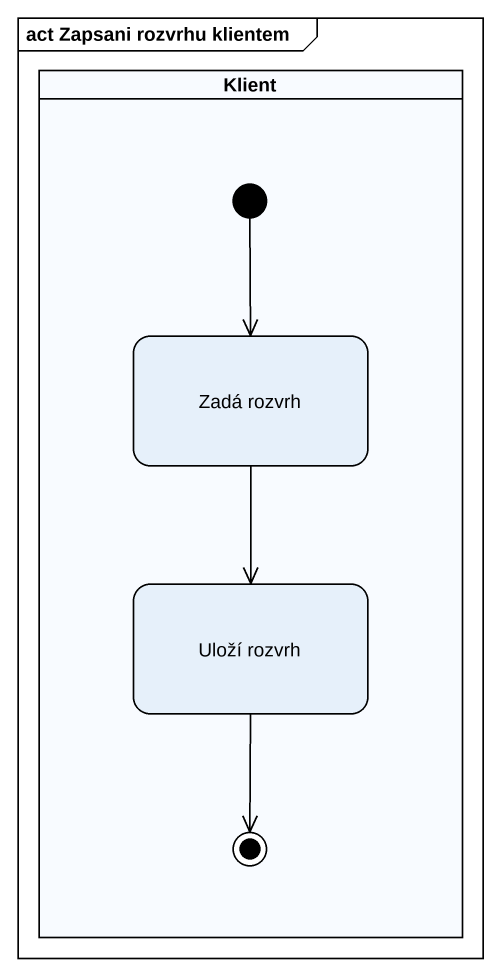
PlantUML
@startuml
mainframe act Zapsani rozvrhu klientem
hide empty description
state Klient <<partition>> {
  state "Zadá rozvrh" as Zadá_rozvrh
  state "Uloží rozvrh" as Uloží_rozvrh
  [*] --> Zadá_rozvrh
  Uloží_rozvrh --> [*]
}
Zadá_rozvrh --> Uloží_rozvrh
@enduml
